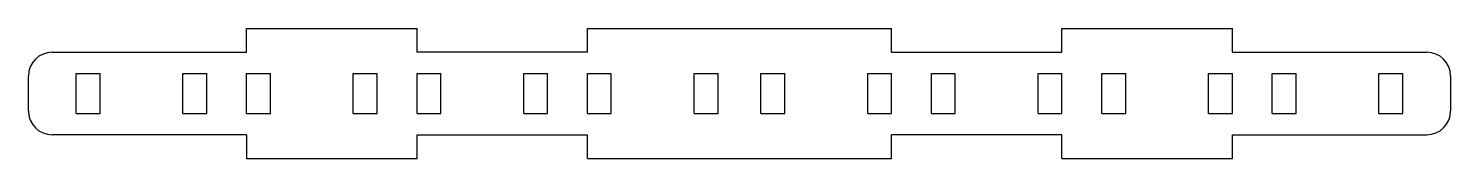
# Model space of a CAD drawing. Header units: millimetres. Extents: x -89 to 89, y -8 to 8.
import ezdxf

# ---------------------------------------------------------------- set-up
doc = ezdxf.new("R2010")
doc.units = ezdxf.units.MM
doc.layers.add('Shape2DView003', color=7, linetype='CONTINUOUS')

msp = doc.modelspace()

# ---------------------------------------------------------------- linework, layer by layer
at = {"layer": 'Shape2DView003'}
for p, q in [((-61.9, 8.2), (-40.5, 8.2)), ((-61.9, 5.2), (-61.9, 8.2)), ((-40.5, 5.2), (-40.5, 8.2)), ((-19.1, 8.2), (19.1, 8.2)), ((-19.1, 5.2), (-19.1, 8.2)), ((19.1, 5.2), (19.1, 8.2)), ((40.5, 8.2), (61.9, 8.2)), ((40.5, 5.2), (40.5, 8.2)), ((61.9, 5.2), (61.9, 8.2)), ((-86.3, 5.2), (-61.9, 5.2)), ((-19.1, 5.2), (-40.5, 5.2)), ((19.1, 5.2), (40.5, 5.2)), ((61.9, 5.2), (86.3, 5.2)), ((-89.3, -2.2), (-89.3, 2.2)), ((-83.3, -2.5), (-83.3, 2.5)), ((-83.3, 2.5), (-80.3, 2.5)), ((-80.3, -2.5), (-80.3, 2.5)), ((-69.9, -2.5), (-69.9, 2.5)), ((-69.9, 2.5), (-66.9, 2.5)), ((-66.9, -2.5), (-66.9, 2.5)), ((-61.9, -2.5), (-61.9, 2.5)), ((-61.9, 2.5), (-58.9, 2.5)), ((-58.9, -2.5), (-58.9, 2.5)), ((-48.5, -2.5), (-48.5, 2.5)), ((-48.5, 2.5), (-45.5, 2.5)), ((-45.5, -2.5), (-45.5, 2.5)), ((-40.5, -2.5), (-40.5, 2.5)), ((-40.5, 2.5), (-37.5, 2.5)), ((-37.5, -2.5), (-37.5, 2.5)), ((-27.1, -2.5), (-27.1, 2.5)), ((-27.1, 2.5), (-24.1, 2.5)), ((-24.1, -2.5), (-24.1, 2.5)), ((-19.1, -2.5), (-19.1, 2.5)), ((-19.1, 2.5), (-16.1, 2.5)), ((-16.1, -2.5), (-16.1, 2.5)), ((-5.7, -2.5), (-5.7, 2.5)), ((-5.7, 2.5), (-2.7, 2.5)), ((-2.7, -2.5), (-2.7, 2.5)), ((2.7, -2.5), (2.7, 2.5)), ((2.7, 2.5), (5.7, 2.5)), ((5.7, -2.5), (5.7, 2.5)), ((16.1, -2.5), (16.1, 2.5)), ((16.1, 2.5), (19.1, 2.5)), ((19.1, -2.5), (19.1, 2.5)), ((24.1, -2.5), (24.1, 2.5)), ((24.1, 2.5), (27.1, 2.5)), ((27.1, -2.5), (27.1, 2.5)), ((37.5, -2.5), (37.5, 2.5)), ((37.5, 2.5), (40.5, 2.5)), ((40.5, -2.5), (40.5, 2.5)), ((45.5, -2.5), (45.5, 2.5)), ((45.5, 2.5), (48.5, 2.5)), ((48.5, -2.5), (48.5, 2.5)), ((58.9, -2.5), (58.9, 2.5)), ((58.9, 2.5), (61.9, 2.5)), ((61.9, -2.5), (61.9, 2.5)), ((66.9, -2.5), (66.9, 2.5)), ((66.9, 2.5), (69.9, 2.5)), ((69.9, -2.5), (69.9, 2.5)), ((80.3, -2.5), (80.3, 2.5)), ((80.3, 2.5), (83.3, 2.5)), ((83.3, -2.5), (83.3, 2.5)), ((89.3, 2.2), (89.3, -2.2)), ((-83.3, -2.5), (-80.3, -2.5)), ((-69.9, -2.5), (-66.9, -2.5)), ((-61.9, -2.5), (-58.9, -2.5)), ((-48.5, -2.5), (-45.5, -2.5)), ((-40.5, -2.5), (-37.5, -2.5)), ((-27.1, -2.5), (-24.1, -2.5)), ((-19.1, -2.5), (-16.1, -2.5)), ((-5.7, -2.5), (-2.7, -2.5)), ((2.7, -2.5), (5.7, -2.5)), ((16.1, -2.5), (19.1, -2.5)), ((24.1, -2.5), (27.1, -2.5)), ((37.5, -2.5), (40.5, -2.5)), ((45.5, -2.5), (48.5, -2.5)), ((58.9, -2.5), (61.9, -2.5)), ((66.9, -2.5), (69.9, -2.5)), ((80.3, -2.5), (83.3, -2.5)), ((-61.9, -5.2), (-86.3, -5.2)), ((-61.9, -5.2), (-61.9, -8.2)), ((-40.5, -5.2), (-19.1, -5.2)), ((-40.5, -8.2), (-40.5, -5.2)), ((-19.1, -8.2), (-19.1, -5.2)), ((40.5, -5.2), (19.1, -5.2)), ((19.1, -8.2), (19.1, -5.2)), ((40.5, -8.2), (40.5, -5.2)), ((61.9, -5.2), (86.3, -5.2)), ((61.9, -8.2), (61.9, -5.2)), ((-61.9, -8.2), (-40.5, -8.2)), ((-19.1, -8.2), (19.1, -8.2)), ((40.5, -8.2), (61.9, -8.2))]:
    msp.add_line(p, q, dxfattribs=at)
for centre, start, end in [((-86.3, 2.2), 90, -180), ((86.3, 2.2), 0, 90), ((-86.3, -2.2), -180, -90), ((86.3, -2.2), -90, 0)]:
    msp.add_arc(centre, 3, start, end, dxfattribs=at)

doc.saveas('drawing.dxf')
